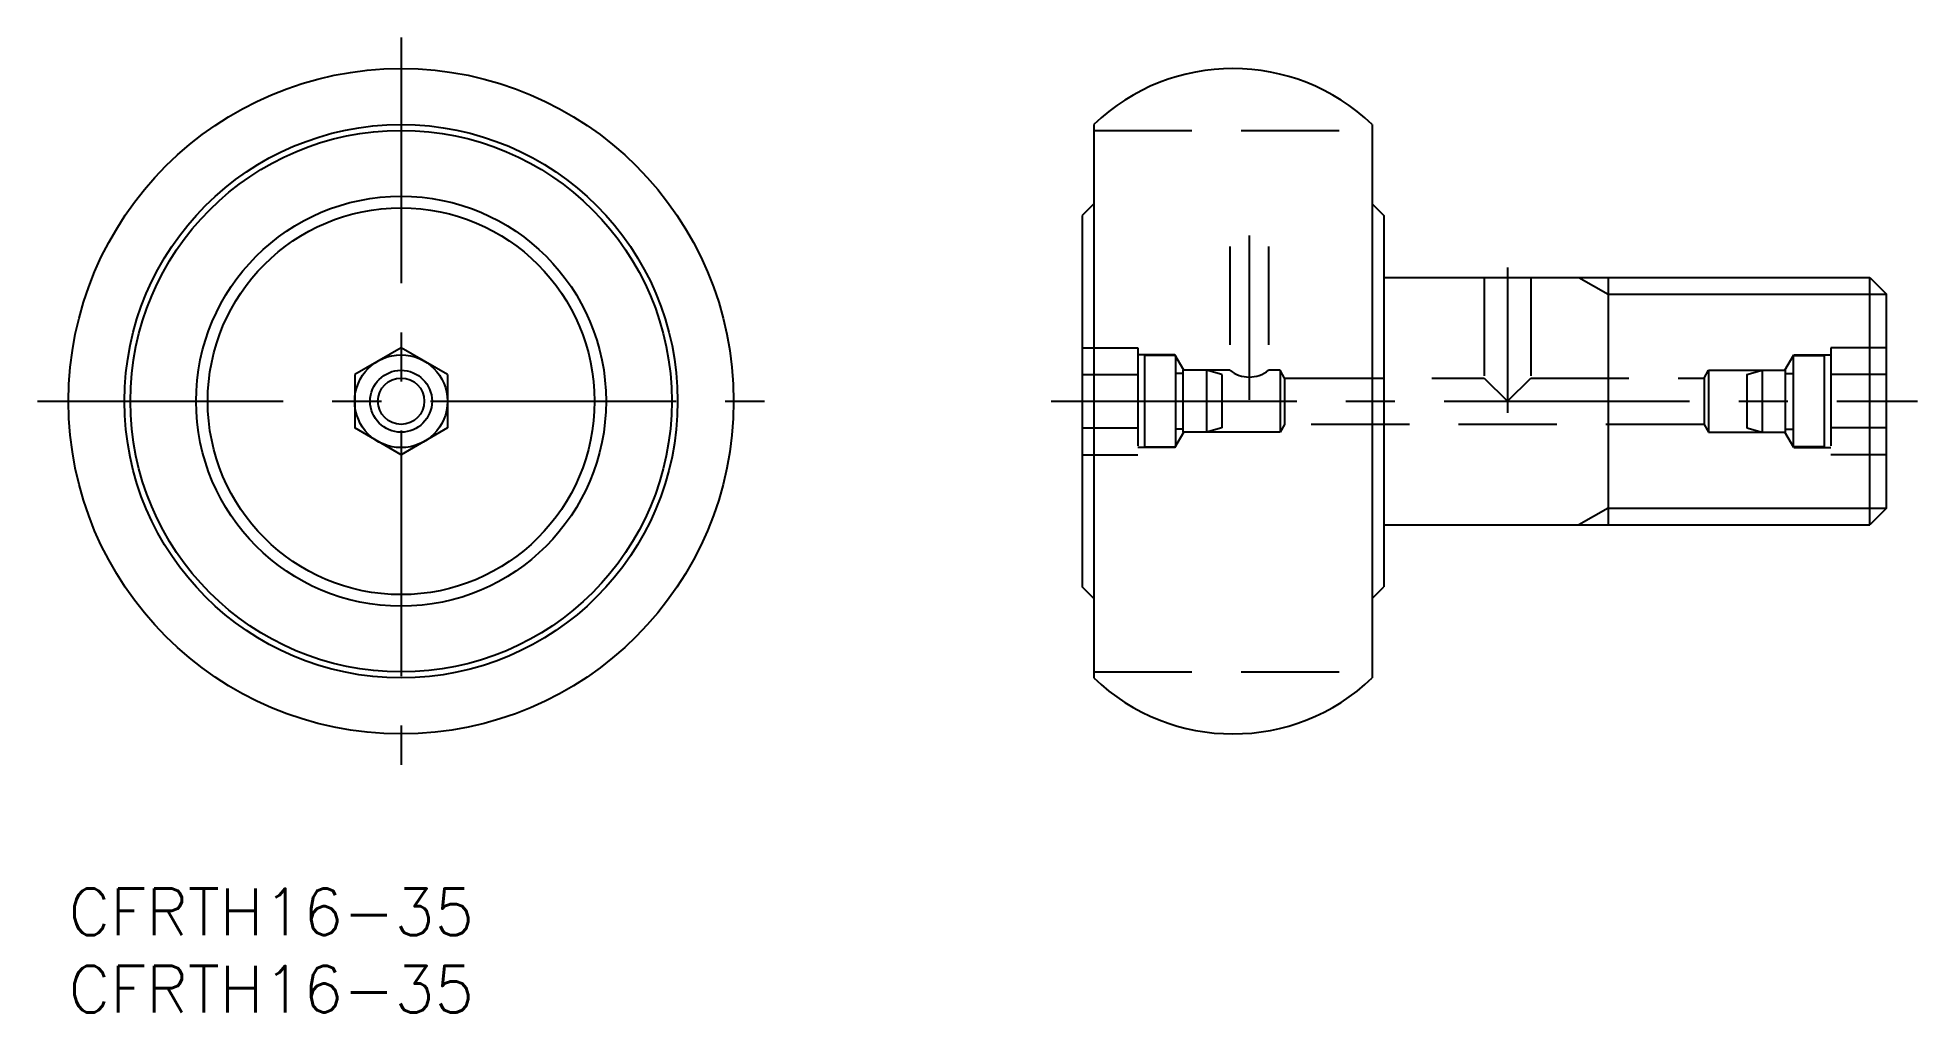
# Model space of a CAD drawing. Extents: x -2 to 120, y -8 to 55.
import ezdxf

# ---------------------------------------------------------------- set-up
doc = ezdxf.new("R2010")
doc.units = 0
doc.header["$LTSCALE"] = 0.5
doc.linetypes.add('CENTER', pattern=[50.8, 31.75, -6.35, 6.35, -6.35])
doc.linetypes.add('DASHED', pattern=[19.05, 12.7, -6.35])
for name, color, linetype in [('MSM_CENTER', 1, 'CENTER'), ('MSM_CONTINUOUS', 7, 'CONTINUOUS'), ('MSM_DASHED', 4, 'DASHED'), ('MSM_NARROW', 5, 'CONTINUOUS'), ('MSM_PART_NUMBER', 7, 'CONTINUOUS')]:
    doc.layers.add(name, color=color, linetype=linetype)
doc.styles.get("Standard").update_dxf_attribs({"font": 'txt.shx', "height": 3, "bigfont": 'bigfont.shx'})

# ---------------------------------------------------------------- blocks, each defined once
blk = doc.blocks.new('*U19')
at = {"layer": 'MSM_PART_NUMBER'}
blk.add_text('CFRTH16-35', height=3, dxfattribs=at).set_placement((0, -3))
blk = doc.blocks.new('*U20')
at = {"layer": 'MSM_PART_NUMBER'}
blk.add_text('CFRTH16-35', height=3, dxfattribs=at).set_placement((0, -8))

msp = doc.modelspace()

# ---------------------------------------------------------------- linework, layer by layer
at = {"layer": 'MSM_CENTER'}
for p, q in [((21.5, 55), (21.5, 8)), ((76.33, 42.21), (76.33, 31.58)), ((93.03, 40.15), (93.03, 30.75)), ((-2, 31.5), (45, 31.5)), ((63.53, 31.5), (119.53, 31.5))]:
    msp.add_line(p, q, dxfattribs=at)
at = {"layer": 'MSM_CONTINUOUS'}
for p, q in [((66.28, 49.38), (66.28, 13.62)), ((84.28, 49.38), (84.28, 13.62)), ((66.28, 44.25), (65.53, 43.5)), ((84.28, 44.25), (85.03, 43.5)), ((65.53, 43.5), (65.53, 19.5)), ((85.03, 43.5), (85.03, 19.5)), ((85.03, 39.5), (116.45, 39.5)), ((99.53, 39.5), (99.53, 23.5)), ((116.45, 23.5), (116.45, 39.5)), ((116.45, 39.5), (117.53, 38.42)), ((117.53, 24.58), (117.53, 38.42)), ((21.5, 34.96), (18.5, 33.23)), ((24.5, 33.23), (21.5, 34.96)), ((18.5, 33.23), (18.5, 29.77)), ((24.5, 33.23), (24.5, 29.77)), ((21.5, 28.04), (18.5, 29.77)), ((24.5, 29.77), (21.5, 28.04)), ((117.53, 24.58), (116.45, 23.5)), ((85.03, 23.5), (116.45, 23.5)), ((66.28, 18.75), (65.53, 19.5)), ((84.28, 18.75), (85.03, 19.5))]:
    msp.add_line(p, q, dxfattribs=at)
for radius in [21.5, 17.88, 17.5, 13.25, 12.5, 3, 2, 1.5]:
    msp.add_circle((21.5, 31.5), radius, dxfattribs=at)
for centre, start, end in [((75.28, 40), 46.1869, 133.8131), ((75.28, 23), 226.1869, 313.8131)]:
    msp.add_arc(centre, 13, start, end, dxfattribs=at)
at = {"layer": 'MSM_DASHED'}
for p, q in [((66.28, 49), (84.28, 49)), ((75.08, 41.5), (75.08, 33.5)), ((77.58, 41.5), (77.58, 33.5)), ((91.53, 39.5), (91.53, 33)), ((94.53, 39.5), (94.53, 33)), ((65.53, 34.96), (69.13, 34.96)), ((69.13, 34.96), (69.13, 28.04)), ((71.53, 34.5), (69.13, 34.5)), ((69.56, 34.45), (69.56, 28.55)), ((71.56, 34.45), (69.56, 34.45)), ((72.11, 33.5), (71.53, 34.5)), ((71.53, 34.5), (71.53, 34.45)), ((71.56, 34.45), (71.56, 28.55)), ((110.95, 33.5), (111.53, 34.5)), ((111.5, 34.45), (111.5, 28.55)), ((111.5, 34.45), (113.5, 34.45)), ((111.53, 34.5), (111.53, 34.45)), ((111.53, 34.5), (113.93, 34.5)), ((113.5, 34.45), (113.5, 28.55)), ((113.93, 34.96), (113.93, 28.04)), ((117.53, 34.96), (113.93, 34.96)), ((65.53, 33.23), (69.13, 33.23)), ((72.06, 33.3), (71.56, 33.3)), ((75.08, 33.5), (72.06, 33.5)), ((72.06, 29.5), (72.06, 33.5)), ((73.56, 33.5), (73.56, 29.5)), ((74.56, 33.23), (73.56, 33.5)), ((74.56, 33.23), (74.56, 29.77)), ((78.33, 33.5), (77.58, 33.5)), ((78.33, 33.5), (78.33, 29.5)), ((78.62, 33), (78.33, 33.5)), ((78.62, 33), (91.53, 33)), ((78.62, 33), (78.62, 30)), ((91.53, 33), (93.03, 31.5)), ((93.03, 31.5), (94.53, 33)), ((94.53, 33), (105.74, 33)), ((105.74, 33), (106.03, 33.5)), ((105.74, 33), (105.74, 30)), ((106.03, 33.5), (106.03, 29.5)), ((106.03, 33.5), (111, 33.5)), ((108.5, 33.23), (109.5, 33.5)), ((108.5, 33.23), (108.5, 29.77)), ((109.5, 33.5), (109.5, 29.5)), ((111, 29.5), (111, 33.5)), ((111, 33.3), (111.5, 33.3)), ((117.53, 33.23), (113.93, 33.23)), ((65.53, 29.77), (69.13, 29.77)), ((71.53, 28.5), (72.11, 29.5)), ((72.06, 29.7), (71.56, 29.7)), ((78.33, 29.5), (72.06, 29.5)), ((74.56, 29.77), (73.56, 29.5)), ((78.62, 30), (78.33, 29.5)), ((105.74, 30), (78.62, 30)), ((105.74, 30), (106.03, 29.5)), ((106.03, 29.5), (111, 29.5)), ((108.5, 29.77), (109.5, 29.5)), ((111.53, 28.5), (110.95, 29.5)), ((111, 29.7), (111.5, 29.7)), ((117.53, 29.77), (113.93, 29.77)), ((65.53, 28.04), (69.13, 28.04)), ((71.53, 28.5), (69.13, 28.5)), ((69.56, 28.55), (71.56, 28.55)), ((71.53, 28.55), (71.53, 28.5)), ((113.5, 28.55), (111.5, 28.55)), ((111.53, 28.55), (111.53, 28.5)), ((111.53, 28.5), (113.93, 28.5)), ((117.53, 28.04), (113.93, 28.04)), ((66.28, 14), (84.28, 14))]:
    msp.add_line(p, q, dxfattribs=at)
msp.add_arc((76.33, 35.06), 2, 231.3562, 308.6438, dxfattribs=at)
at = {"layer": 'MSM_NARROW'}
for p, q in [((97.65, 39.5), (99.53, 38.42)), ((99.53, 38.42), (117.53, 38.42)), ((99.53, 24.58), (97.65, 23.5)), ((99.53, 24.58), (117.53, 24.58))]:
    msp.add_line(p, q, dxfattribs=at)

# ---------------------------------------------------------------- block references
at = {"layer": 'MSM_CONTINUOUS'}
for name in ['*U19', '*U20']:
    msp.add_blockref(name, (0, 0), dxfattribs=at)

doc.saveas('drawing.dxf')
